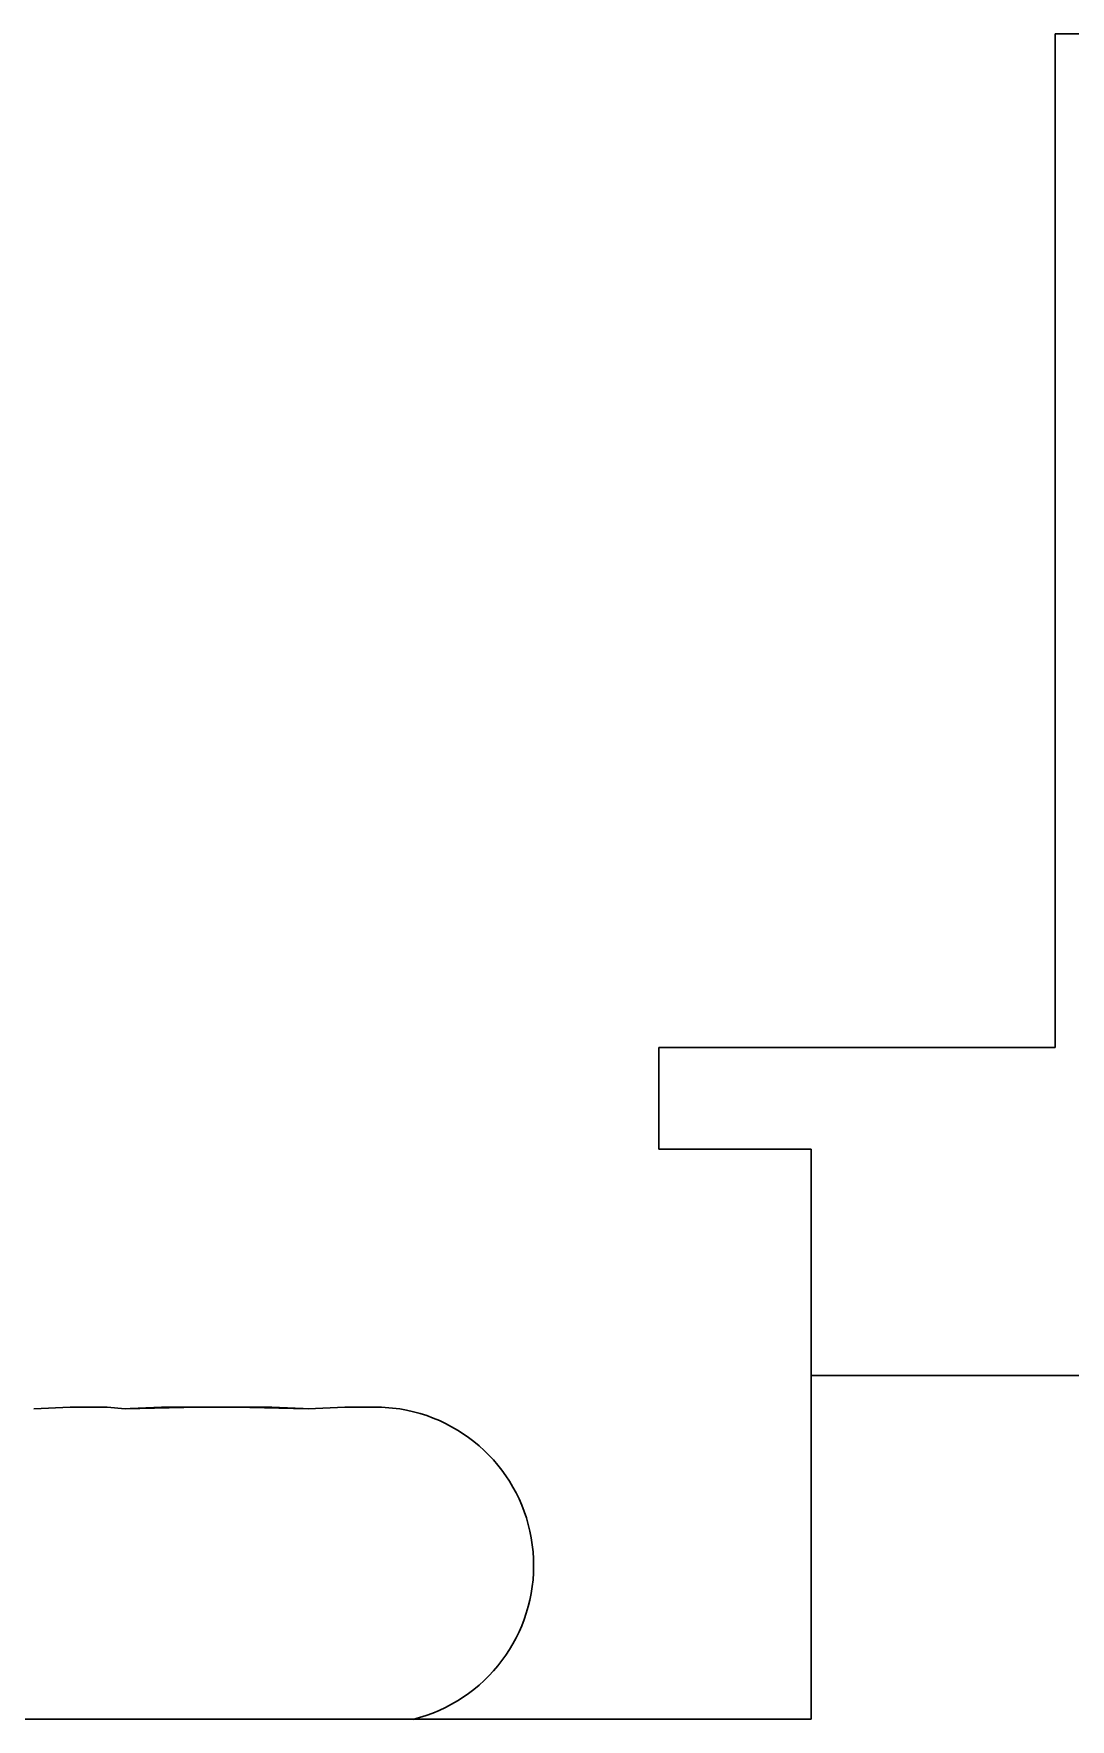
# Model space of a CAD drawing. Header units: millimetres. Extents: x -210 to 210, y -148 to 148.
# Drawn here: x -53.8 to -45.62, y -52.17 to -38.87 of the extents above; entities that cross this region are included whole.
import ezdxf

# ---------------------------------------------------------------- set-up
doc = ezdxf.new("R2010")
doc.units = ezdxf.units.MM
doc.layers.get('0').update_dxf_attribs({"lineweight": 18})

msp = doc.modelspace()

# ---------------------------------------------------------------- linework, layer by layer
at = {"color": 7, "lineweight": 30, "ltscale": 0.2}
msp.add_line((-45.741, -38.875), (-45.741, -46.875), dxfattribs=at)
at = {"color": 7, "lineweight": 30, "ltscale": 0.05}
msp.add_line((-45.741, -38.875), (-43.741, -38.875), dxfattribs=at)
at = {"color": 7, "lineweight": 30, "ltscale": 0.078089}
msp.add_line((-48.865, -46.875), (-45.741, -46.875), dxfattribs=at)
at = {"color": 7, "lineweight": 30, "ltscale": 0.02}
msp.add_line((-48.865, -47.675), (-48.865, -46.875), dxfattribs=at)
at = {"color": 7, "lineweight": 30, "ltscale": 0.03}
msp.add_line((-48.865, -47.675), (-47.665, -47.675), dxfattribs=at)
at = {"color": 7, "lineweight": 30, "ltscale": 0.044669}
msp.add_line((-47.665, -49.462), (-47.665, -47.675), dxfattribs=at)
at = {"color": 7, "lineweight": 30, "ltscale": 0.067831}
msp.add_line((-47.665, -52.175), (-47.665, -49.462), dxfattribs=at)
at = {"color": 7, "lineweight": 30, "ltscale": 0.099114}
msp.add_line((-47.665, -49.462), (-43.7, -49.462), dxfattribs=at)
at = {"color": 7, "lineweight": 30, "ltscale": 0.000973022}
for p, q in [((-53.074, -49.726), (-53.036, -49.723)), ((-51.631, -49.726), (-51.67, -49.723))]:
    msp.add_line(p, q, dxfattribs=at)
at = {"color": 7, "lineweight": 30, "ltscale": 0.1625}
msp.add_line((-49.565, -52.175), (-56.065, -52.175), dxfattribs=at)
at = {"color": 7, "lineweight": 30, "ltscale": 0.0475}
msp.add_line((-47.665, -52.175), (-49.565, -52.175), dxfattribs=at)
at = {"color": 7, "lineweight": 30}
for points in [[(-53.796, -49.726), (-53.508, -49.711), (-53.217, -49.713), (-53.074, -49.726)], [(-53.074, -49.726), (-52.497, -49.711), (-51.917, -49.713), (-51.67, -49.723)], [(-51.631, -49.726), (-52.208, -49.711), (-52.788, -49.713), (-53.036, -49.723)], [(-51.631, -49.726), (-51.343, -49.711), (-51.052, -49.713), (-50.909, -49.726)]]:
    msp.add_lwpolyline(points, dxfattribs=at)
msp.add_arc((-51.103, -50.961), 1.25, 283.7457, 81.1008, dxfattribs=at)

doc.saveas('drawing.dxf')
